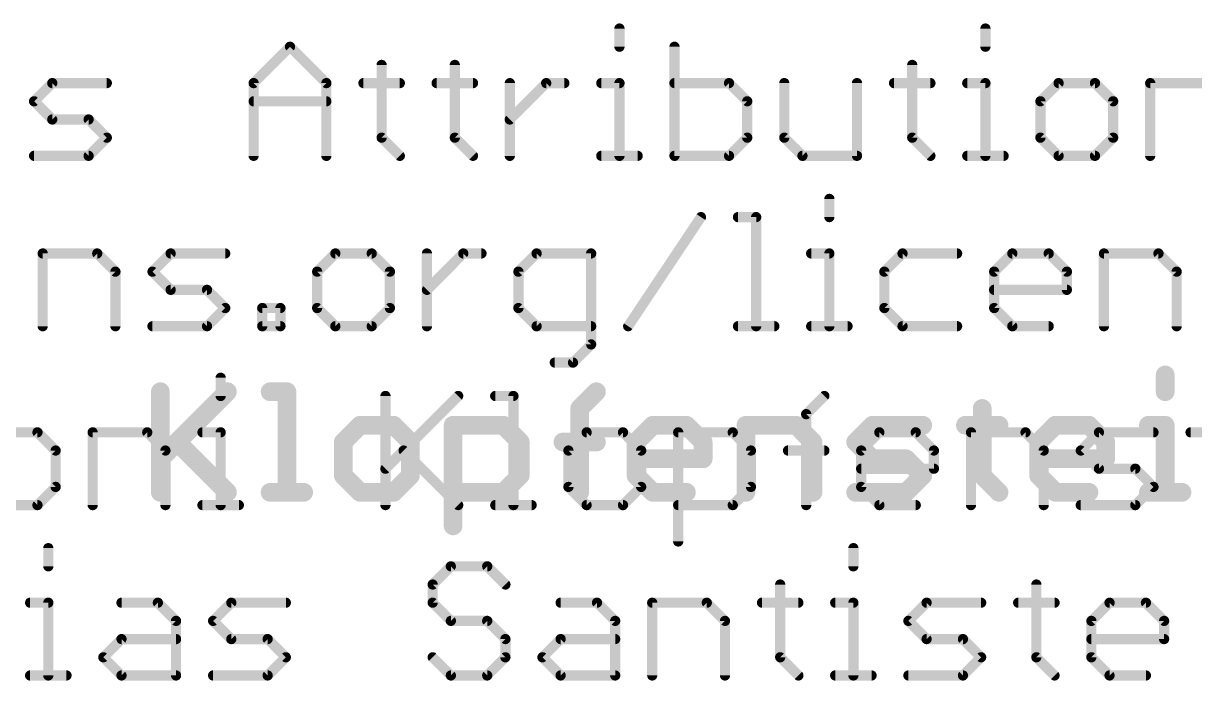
# Model space of a CAD drawing. Extents: x -25 to 82, y -13 to 16.
# Drawn here: x 27.59 to 45.06, y -12.83 to -3.03 of the extents above; entities that cross this region are included whole.
import ezdxf

# ---------------------------------------------------------------- set-up
doc = ezdxf.new("R2010")
doc.units = 0
doc.layers.add('27', color=253, linetype='CONTINUOUS')
doc.layers.add('51', color=53, linetype='CONTINUOUS')

msp = doc.modelspace()

# ---------------------------------------------------------------- linework, layer by layer
at = {"layer": '27', "const_width": 0.1397}
for points in [[(44.6868, -8.2704, 1), (44.5471, -8.2704)], [(29.7024, -8.5204, 1), (29.5627, -8.5204)], [(30.6819, -8.5698, 1), (30.5831, -8.471)], [(31.2697, -8.4506, 1), (31.2697, -8.5903)], [(31.5896, -8.5204, 1), (31.4499, -8.5204)], [(31.5197, -8.5903, 1), (31.5197, -8.4506)], [(36.1848, -8.5698, 1), (36.0861, -8.471)], [(44.5471, -8.5204, 1), (44.6868, -8.5204)], [(35.9553, -8.7704, 1), (35.8156, -8.7704)], [(35.8361, -8.721, 1), (35.9349, -8.8198)], [(41.9582, -8.7704, 1), (41.8185, -8.7704)], [(32.6112, -8.9505, 1), (32.6112, -9.0902)], [(32.6606, -9.0698, 1), (32.5618, -8.971)], [(33.1605, -8.971, 1), (33.0617, -9.0698)], [(33.1111, -9.0902, 1), (33.1111, -8.9505)], [(34.0682, -9.0204, 1), (33.9285, -9.0204)], [(33.9983, -8.9505, 1), (33.9983, -9.0902)], [(34.7977, -8.971, 1), (34.6989, -9.0698)], [(34.7483, -9.0902, 1), (34.7483, -8.9505)], [(36.9769, -8.9505, 1), (36.9769, -9.0902)], [(37.0263, -9.0698, 1), (36.9275, -8.971)], [(37.5263, -8.971, 1), (37.4275, -9.0698)], [(37.4769, -9.0902, 1), (37.4769, -8.9505)], [(38.4339, -9.0204, 1), (38.2942, -9.0204)], [(38.3641, -8.9505, 1), (38.3641, -9.0902)], [(39.1634, -8.971, 1), (39.0646, -9.0698)], [(39.114, -9.0902, 1), (39.114, -8.9505)], [(40.2512, -8.9505, 1), (40.2512, -9.0902)], [(40.3006, -9.0698, 1), (40.2018, -8.971)], [(41.0012, -9.0902, 1), (41.0012, -8.9505)], [(41.6384, -8.9505, 1), (41.6384, -9.0902)], [(42.1384, -9.0902, 1), (42.1384, -8.9505)], [(42.9798, -8.9505, 1), (42.9798, -9.0902)], [(43.0292, -9.0698, 1), (42.9304, -8.971)], [(43.5292, -8.971, 1), (43.4304, -9.0698)], [(43.4798, -9.0902, 1), (43.4798, -8.9505)], [(44.367, -8.9505, 1), (44.367, -9.0902)], [(44.6868, -9.0204, 1), (44.5471, -9.0204)], [(44.617, -9.0902, 1), (44.617, -8.9505)], [(29.932, -9.221, 1), (29.8332, -9.3198)], [(32.431, -9.2704, 1), (32.2913, -9.2704)], [(32.3118, -9.221, 1), (32.4106, -9.3198)], [(33.431, -9.2704, 1), (33.2913, -9.2704)], [(33.3117, -9.3198, 1), (33.4105, -9.221)], [(35.0681, -9.2704, 1), (34.9284, -9.2704)], [(34.9489, -9.3198, 1), (35.0477, -9.221)], [(35.6355, -9.2005, 1), (35.6355, -9.3402)], [(36.1355, -9.3402, 1), (36.1355, -9.2005)], [(36.7968, -9.2704, 1), (36.6571, -9.2704)], [(36.6775, -9.221, 1), (36.7763, -9.3198)], [(37.7967, -9.2704, 1), (37.657, -9.2704)], [(37.6775, -9.3198, 1), (37.7762, -9.221)], [(39.4339, -9.2704, 1), (39.2942, -9.2704)], [(39.3146, -9.3198, 1), (39.4134, -9.221)], [(40.0506, -9.221, 1), (39.9519, -9.3198)], [(39.9519, -9.221, 1), (40.0506, -9.3198)], [(42.7997, -9.2704, 1), (42.66, -9.2704)], [(42.6804, -9.221, 1), (42.7792, -9.3198)], [(43.7996, -9.2704, 1), (43.6599, -9.2704)], [(43.6804, -9.3198, 1), (43.7792, -9.221)], [(29.5832, -9.4709, 1), (29.682, -9.5697)], [(36.7269, -9.4505, 1), (36.7269, -9.5902)], [(37.7269, -9.5902, 1), (37.7269, -9.4505)], [(40.2512, -9.4505, 1), (40.2512, -9.5902)], [(40.2018, -9.5697, 1), (40.3006, -9.4709)], [(40.8006, -9.4709, 1), (40.7018, -9.5697)], [(40.7512, -9.5902, 1), (40.7512, -9.4505)], [(42.7298, -9.4505, 1), (42.7298, -9.5902)], [(43.7298, -9.5902, 1), (43.7298, -9.4505)], [(37.657, -9.5203, 1), (37.7967, -9.5203)], [(43.6599, -9.5203, 1), (43.7996, -9.5203)], [(32.2913, -9.7703, 1), (32.431, -9.7703)], [(32.4106, -9.7209, 1), (32.3118, -9.8197)], [(33.2913, -9.7703, 1), (33.431, -9.7703)], [(33.4105, -9.8197, 1), (33.3117, -9.7209)], [(34.9284, -9.7703, 1), (35.0681, -9.7703)], [(35.0477, -9.8197, 1), (34.9489, -9.7209)], [(36.7763, -9.7209, 1), (36.6775, -9.8197)], [(36.6571, -9.7703, 1), (36.7968, -9.7703)], [(41.0506, -9.8197, 1), (40.9518, -9.7209)], [(40.9518, -9.8197, 1), (41.0506, -9.7209)], [(41.8185, -9.7703, 1), (41.9582, -9.7703)], [(41.9378, -9.7209, 1), (41.839, -9.8197)], [(42.7792, -9.7209, 1), (42.6804, -9.8197)], [(42.66, -9.7703, 1), (42.7997, -9.7703)], [(29.5627, -10.0203, 1), (29.7024, -10.0203)], [(30.5831, -10.0697, 1), (30.6819, -9.9709)], [(31.2697, -9.9505, 1), (31.2697, -10.0902)], [(31.4499, -10.0203, 1), (31.5896, -10.0203)], [(31.7697, -10.0902, 1), (31.7697, -9.9505)], [(32.6112, -9.9505, 1), (32.6112, -10.0902)], [(32.5618, -10.0697, 1), (32.6606, -9.9709)], [(33.0617, -9.9709, 1), (33.1605, -10.0697)], [(33.1111, -10.0902, 1), (33.1111, -9.9505)], [(33.9983, -9.9505, 1), (33.9983, -10.0902)], [(34.6989, -9.9709, 1), (34.7977, -10.0697)], [(34.7483, -10.0902, 1), (34.7483, -9.9505)], [(35.8156, -10.0203, 1), (35.9553, -10.0203)], [(36.9769, -9.9505, 1), (36.9769, -10.0902)], [(36.9275, -10.0697, 1), (37.0263, -9.9709)], [(37.4769, -10.0902, 1), (37.4769, -9.9505)], [(38.2942, -10.0203, 1), (38.4339, -10.0203)], [(39.2942, -10.0203, 1), (39.4339, -10.0203)], [(40.0012, -9.9505, 1), (40.0012, -10.0902)], [(40.7018, -9.9709, 1), (40.8006, -10.0697)], [(40.7512, -10.0902, 1), (40.7512, -9.9505)], [(42.089, -10.0697, 1), (42.1878, -9.9709)], [(42.9798, -9.9505, 1), (42.9798, -10.0902)], [(42.9304, -10.0697, 1), (43.0292, -9.9709)], [(43.4798, -10.0902, 1), (43.4798, -9.9505)], [(44.367, -9.9505, 1), (44.367, -10.0902)], [(44.5471, -10.0203, 1), (44.6868, -10.0203)], [(44.867, -10.0902, 1), (44.867, -9.9505)], [(33.9285, -10.5203, 1), (34.0682, -10.5203)]]:
    msp.add_lwpolyline(points, format="xyb", dxfattribs=at)
at = {"layer": '27', "const_width": 0.2794}
for points in [[(44.617, -8.2704), (44.617, -8.5204)], [(29.6326, -8.5204), (29.6326, -10.0203)], [(29.6326, -9.5203), (30.6325, -8.5204)], [(31.2697, -8.5204), (31.5197, -8.5204)], [(31.5197, -8.5204), (31.5197, -10.0203)], [(35.8855, -8.7704), (36.1355, -8.5204)], [(35.8855, -10.0203), (35.8855, -8.7704)], [(41.8884, -8.7704), (41.8884, -9.7703)], [(32.6112, -9.0204), (32.3612, -9.2704)], [(33.1111, -9.0204), (32.6112, -9.0204)], [(33.3611, -9.2704), (33.1111, -9.0204)], [(33.9983, -10.5203), (33.9983, -9.0204)], [(33.9983, -9.0204), (34.7483, -9.0204)], [(34.7483, -9.0204), (34.9983, -9.2704)], [(36.7269, -9.2704), (36.9769, -9.0204)], [(36.9769, -9.0204), (37.4769, -9.0204)], [(37.4769, -9.0204), (37.7269, -9.2704)], [(38.3641, -10.0203), (38.3641, -9.0204)], [(38.3641, -9.0204), (39.114, -9.0204)], [(39.114, -9.0204), (39.364, -9.2704)], [(40.0012, -9.2704), (40.2512, -9.0204)], [(40.2512, -9.0204), (41.0012, -9.0204)], [(41.6384, -9.0204), (42.1384, -9.0204)], [(42.7298, -9.2704), (42.9798, -9.0204)], [(42.9798, -9.0204), (43.4798, -9.0204)], [(43.4798, -9.0204), (43.7298, -9.2704)], [(44.367, -9.0204), (44.617, -9.0204)], [(44.617, -9.0204), (44.617, -10.0203)], [(29.8826, -9.2704), (30.6325, -10.0203)], [(32.3612, -9.2704), (32.3612, -9.7703)], [(33.3611, -9.7703), (33.3611, -9.2704)], [(34.9983, -9.2704), (34.9983, -9.7703)], [(35.6355, -9.2704), (36.1355, -9.2704)], [(36.7269, -9.7703), (36.7269, -9.2704)], [(37.7269, -9.2704), (37.7269, -9.5203)], [(39.364, -9.2704), (39.364, -10.0203)], [(40.2512, -9.5203), (40.0012, -9.2704)], [(42.7298, -9.7703), (42.7298, -9.2704)], [(43.7298, -9.2704), (43.7298, -9.5203)], [(37.7269, -9.5203), (36.7269, -9.5203)], [(40.7512, -9.5203), (40.2512, -9.5203)], [(41.0012, -9.7703), (40.7512, -9.5203)], [(43.7298, -9.5203), (42.7298, -9.5203)], [(32.3612, -9.7703), (32.6112, -10.0203)], [(33.1111, -10.0203), (33.3611, -9.7703)], [(34.9983, -9.7703), (34.7483, -10.0203)], [(36.9769, -10.0203), (36.7269, -9.7703)], [(40.7512, -10.0203), (41.0012, -9.7703)], [(41.8884, -9.7703), (42.1384, -10.0203)], [(42.9798, -10.0203), (42.7298, -9.7703)], [(31.2697, -10.0203), (31.7697, -10.0203)], [(32.6112, -10.0203), (33.1111, -10.0203)], [(34.7483, -10.0203), (33.9983, -10.0203)], [(37.4769, -10.0203), (36.9769, -10.0203)], [(40.0012, -10.0203), (40.7512, -10.0203)], [(43.4798, -10.0203), (42.9798, -10.0203)], [(44.367, -10.0203), (44.867, -10.0203)]]:
    msp.add_lwpolyline(points, dxfattribs=at)
at = {"layer": '51', "const_width": 0.1524}
for points in [[(36.4791, -3.1056), (36.4791, -3.3768)], [(41.9363, -3.1056), (41.9363, -3.3768)], [(31.0236, -3.9191), (31.566, -3.3768)], [(31.566, -3.3768), (32.1083, -3.9191)], [(37.2994, -3.3768), (37.2994, -5.0038)], [(32.932, -3.648), (32.932, -4.7326)], [(34.0234, -3.648), (34.0234, -4.7326)], [(40.8449, -3.648), (40.8449, -4.7326)], [(27.7493, -4.1903), (28.0205, -3.9191)], [(28.0205, -3.9191), (28.834, -3.9191)], [(31.0236, -5.0038), (31.0236, -3.9191)], [(32.1083, -3.9191), (32.1083, -5.0038)], [(32.6608, -3.9191), (33.2031, -3.9191)], [(33.7522, -3.9191), (34.2946, -3.9191)], [(34.8437, -5.0038), (34.8437, -3.9191)], [(34.8437, -4.4615), (35.386, -3.9191)], [(35.386, -3.9191), (35.6572, -3.9191)], [(36.208, -3.9191), (36.4791, -3.9191)], [(36.4791, -3.9191), (36.4791, -5.0038)], [(38.1129, -3.9191), (37.2994, -3.9191)], [(38.3841, -4.1903), (38.1129, -3.9191)], [(38.9366, -3.9191), (38.9366, -4.7326)], [(40.0212, -5.0038), (40.0212, -3.9191)], [(40.5737, -3.9191), (41.1161, -3.9191)], [(41.6652, -3.9191), (41.9363, -3.9191)], [(41.9363, -3.9191), (41.9363, -5.0038)], [(43.0278, -3.9191), (42.7566, -4.1903)], [(43.5701, -3.9191), (43.0278, -3.9191)], [(43.8413, -4.1903), (43.5701, -3.9191)], [(44.3938, -5.0038), (44.3938, -3.9191)], [(44.3938, -3.9191), (45.2072, -3.9191)], [(28.0205, -4.4615), (27.7493, -4.1903)], [(31.0236, -4.1903), (32.1083, -4.1903)], [(38.3841, -4.7326), (38.3841, -4.1903)], [(42.7566, -4.1903), (42.7566, -4.7326)], [(43.8413, -4.7326), (43.8413, -4.1903)], [(28.5628, -4.4615), (28.0205, -4.4615)], [(28.834, -4.7326), (28.5628, -4.4615)], [(28.5628, -5.0038), (28.834, -4.7326)], [(32.932, -4.7326), (33.2031, -5.0038)], [(34.0234, -4.7326), (34.2946, -5.0038)], [(38.1129, -5.0038), (38.3841, -4.7326)], [(38.9366, -4.7326), (39.2077, -5.0038)], [(40.8449, -4.7326), (41.1161, -5.0038)], [(42.7566, -4.7326), (43.0278, -5.0038)], [(43.5701, -5.0038), (43.8413, -4.7326)], [(27.7493, -5.0038), (28.5628, -5.0038)], [(36.208, -5.0038), (36.7503, -5.0038)], [(37.2994, -5.0038), (38.1129, -5.0038)], [(39.2077, -5.0038), (40.0212, -5.0038)], [(41.6652, -5.0038), (42.2075, -5.0038)], [(43.0278, -5.0038), (43.5701, -5.0038)], [(39.609, -5.6456), (39.609, -5.9168)], [(36.6092, -7.5438), (37.6939, -5.9168)], [(38.2464, -5.9168), (38.5176, -5.9168)], [(38.5176, -5.9168), (38.5176, -7.5438)], [(27.8777, -7.5438), (27.8777, -6.4591)], [(27.8777, -6.4591), (28.6912, -6.4591)], [(28.6912, -6.4591), (28.9624, -6.7303)], [(29.5149, -6.7303), (29.7861, -6.4591)], [(29.7861, -6.4591), (30.5996, -6.4591)], [(32.2418, -6.4591), (31.9706, -6.7303)], [(32.7841, -6.4591), (32.2418, -6.4591)], [(33.0553, -6.7303), (32.7841, -6.4591)], [(33.6078, -7.5438), (33.6078, -6.4591)], [(33.6078, -7.0015), (34.1501, -6.4591)], [(34.1501, -6.4591), (34.4213, -6.4591)], [(35.2432, -6.4591), (34.9721, -6.7303)], [(36.0567, -6.4591), (35.2432, -6.4591)], [(36.0567, -7.815), (36.0567, -6.4591)], [(39.3378, -6.4591), (39.609, -6.4591)], [(39.609, -6.4591), (39.609, -7.5438)], [(40.7004, -6.4591), (40.4293, -6.7303)], [(41.5139, -6.4591), (40.7004, -6.4591)], [(42.0664, -6.7303), (42.3376, -6.4591)], [(42.3376, -6.4591), (42.8799, -6.4591)], [(42.8799, -6.4591), (43.1511, -6.7303)], [(43.7036, -7.5438), (43.7036, -6.4591)], [(43.7036, -6.4591), (44.5171, -6.4591)], [(44.5171, -6.4591), (44.7882, -6.7303)], [(28.9624, -6.7303), (28.9624, -7.5438)], [(29.7861, -7.0015), (29.5149, -6.7303)], [(31.9706, -6.7303), (31.9706, -7.2726)], [(33.0553, -7.2726), (33.0553, -6.7303)], [(34.9721, -6.7303), (34.9721, -7.2726)], [(40.4293, -6.7303), (40.4293, -7.2726)], [(42.0664, -7.2726), (42.0664, -6.7303)], [(43.1511, -6.7303), (43.1511, -7.0015)], [(44.7882, -6.7303), (44.7882, -7.5438)], [(30.3284, -7.0015), (29.7861, -7.0015)], [(30.5996, -7.2726), (30.3284, -7.0015)], [(43.1511, -7.0015), (42.0664, -7.0015)], [(30.3284, -7.5438), (30.5996, -7.2726)], [(31.1521, -7.5438), (31.1521, -7.2726)], [(31.1521, -7.2726), (31.4232, -7.2726)], [(31.4232, -7.2726), (31.4232, -7.5438)], [(31.9706, -7.2726), (32.2418, -7.5438)], [(32.7841, -7.5438), (33.0553, -7.2726)], [(34.9721, -7.2726), (35.2432, -7.5438)], [(40.4293, -7.2726), (40.7004, -7.5438)], [(42.3376, -7.5438), (42.0664, -7.2726)], [(29.5149, -7.5438), (30.3284, -7.5438)], [(31.4232, -7.5438), (31.1521, -7.5438)], [(32.2418, -7.5438), (32.7841, -7.5438)], [(35.2432, -7.5438), (36.0567, -7.5438)], [(38.2464, -7.5438), (38.7887, -7.5438)], [(39.3378, -7.5438), (39.8802, -7.5438)], [(40.7004, -7.5438), (41.5139, -7.5438)], [(42.8799, -7.5438), (42.3376, -7.5438)], [(35.7856, -8.0861), (36.0567, -7.815)], [(35.5144, -8.0861), (35.7856, -8.0861)], [(30.5318, -8.3126), (30.5318, -8.5838)], [(32.9893, -8.5838), (32.9893, -10.2108)], [(32.9893, -9.6685), (34.0739, -8.5838)], [(34.6264, -8.5838), (34.8976, -8.5838)], [(34.8976, -8.5838), (34.8976, -10.2108)], [(39.2633, -8.855), (39.5345, -8.5838)], [(39.2633, -10.2108), (39.2633, -8.855)], [(27.7999, -9.1261), (27.2575, -9.1261)], [(28.071, -9.3973), (27.7999, -9.1261)], [(28.6235, -10.2108), (28.6235, -9.1261)], [(28.6235, -9.1261), (29.437, -9.1261)], [(29.437, -9.1261), (29.7082, -9.3973)], [(30.2607, -9.1261), (30.5318, -9.1261)], [(30.5318, -9.1261), (30.5318, -10.2108)], [(35.989, -9.1261), (35.7179, -9.3973)], [(36.5314, -9.1261), (35.989, -9.1261)], [(36.8025, -9.3973), (36.5314, -9.1261)], [(37.355, -10.7531), (37.355, -9.1261)], [(37.355, -9.1261), (38.1685, -9.1261)], [(38.1685, -9.1261), (38.4397, -9.3973)], [(40.0836, -9.3973), (40.3548, -9.1261)], [(40.3548, -9.1261), (40.8971, -9.1261)], [(40.8971, -9.1261), (41.1683, -9.3973)], [(41.7208, -10.2108), (41.7208, -9.1261)], [(41.7208, -9.1261), (42.5343, -9.1261)], [(42.5343, -9.1261), (42.8054, -9.3973)], [(43.3579, -9.3973), (43.6291, -9.1261)], [(43.6291, -9.1261), (44.4426, -9.1261)], [(44.9951, -9.1261), (45.5374, -9.1261)], [(28.071, -9.9396), (28.071, -9.3973)], [(29.7082, -9.3973), (29.7082, -10.2108)], [(33.2604, -9.3973), (34.0739, -10.2108)], [(35.7179, -9.3973), (35.7179, -9.9396)], [(36.8025, -9.9396), (36.8025, -9.3973)], [(38.4397, -9.3973), (38.4397, -9.9396)], [(38.9922, -9.3973), (39.5345, -9.3973)], [(40.0836, -9.9396), (40.0836, -9.3973)], [(41.1683, -9.3973), (41.1683, -9.6685)], [(42.8054, -9.3973), (42.8054, -10.2108)], [(43.6291, -9.6685), (43.3579, -9.3973)], [(41.1683, -9.6685), (40.0836, -9.6685)], [(44.1714, -9.6685), (43.6291, -9.6685)], [(44.4426, -9.9396), (44.1714, -9.6685)], [(27.7999, -10.2108), (28.071, -9.9396)], [(35.7179, -9.9396), (35.989, -10.2108)], [(36.5314, -10.2108), (36.8025, -9.9396)], [(38.4397, -9.9396), (38.1685, -10.2108)], [(40.3548, -10.2108), (40.0836, -9.9396)], [(44.1714, -10.2108), (44.4426, -9.9396)], [(27.2575, -10.2108), (27.7999, -10.2108)], [(30.2607, -10.2108), (30.803, -10.2108)], [(34.6264, -10.2108), (35.1687, -10.2108)], [(35.989, -10.2108), (36.5314, -10.2108)], [(38.1685, -10.2108), (37.355, -10.2108)], [(40.8971, -10.2108), (40.3548, -10.2108)], [(43.3579, -10.2108), (44.1714, -10.2108)], [(27.9615, -10.8526), (27.9615, -11.1238)], [(39.9673, -10.8526), (39.9673, -11.1238)], [(33.9644, -11.1238), (33.6933, -11.395)], [(34.5068, -11.1238), (33.9644, -11.1238)], [(34.7779, -11.395), (34.5068, -11.1238)], [(33.6933, -11.395), (33.6933, -11.6661)], [(38.8759, -11.395), (38.8759, -12.4796)], [(42.6959, -11.395), (42.6959, -12.4796)], [(27.6904, -11.6661), (27.9615, -11.6661)], [(27.9615, -11.6661), (27.9615, -12.7508)], [(29.053, -11.6661), (29.5953, -11.6661)], [(29.5953, -11.6661), (29.8665, -11.9373)], [(30.419, -11.9373), (30.6901, -11.6661)], [(30.6901, -11.6661), (31.5036, -11.6661)], [(33.6933, -11.6661), (33.9644, -11.9373)], [(35.6016, -11.6661), (36.1439, -11.6661)], [(36.1439, -11.6661), (36.4151, -11.9373)], [(36.9676, -12.7508), (36.9676, -11.6661)], [(36.9676, -11.6661), (37.7811, -11.6661)], [(37.7811, -11.6661), (38.0523, -11.9373)], [(38.6047, -11.6661), (39.1471, -11.6661)], [(39.6962, -11.6661), (39.9673, -11.6661)], [(39.9673, -11.6661), (39.9673, -12.7508)], [(40.7876, -11.9373), (41.0588, -11.6661)], [(41.0588, -11.6661), (41.8723, -11.6661)], [(42.4248, -11.6661), (42.9671, -11.6661)], [(43.5162, -11.9373), (43.7874, -11.6661)], [(43.7874, -11.6661), (44.3297, -11.6661)], [(44.3297, -11.6661), (44.6009, -11.9373)], [(29.8665, -11.9373), (29.8665, -12.7508)], [(30.6901, -12.2085), (30.419, -11.9373)], [(33.9644, -11.9373), (34.5068, -11.9373)], [(34.5068, -11.9373), (34.7779, -12.2085)], [(36.4151, -11.9373), (36.4151, -12.7508)], [(38.0523, -11.9373), (38.0523, -12.7508)], [(41.0588, -12.2085), (40.7876, -11.9373)], [(43.5162, -12.4796), (43.5162, -11.9373)], [(44.6009, -11.9373), (44.6009, -12.2085)], [(28.7818, -12.4796), (29.053, -12.2085)], [(29.053, -12.2085), (29.8665, -12.2085)], [(31.2325, -12.2085), (30.6901, -12.2085)], [(31.5036, -12.4796), (31.2325, -12.2085)], [(34.7779, -12.2085), (34.7779, -12.4796)], [(35.3304, -12.4796), (35.6016, -12.2085)], [(35.6016, -12.2085), (36.4151, -12.2085)], [(41.6011, -12.2085), (41.0588, -12.2085)], [(41.8723, -12.4796), (41.6011, -12.2085)], [(44.6009, -12.2085), (43.5162, -12.2085)], [(29.053, -12.7508), (28.7818, -12.4796)], [(31.2325, -12.7508), (31.5036, -12.4796)], [(33.9644, -12.7508), (33.6933, -12.4796)], [(34.7779, -12.4796), (34.5068, -12.7508)], [(35.6016, -12.7508), (35.3304, -12.4796)], [(38.8759, -12.4796), (39.1471, -12.7508)], [(41.6011, -12.7508), (41.8723, -12.4796)], [(42.6959, -12.4796), (42.9671, -12.7508)], [(43.7874, -12.7508), (43.5162, -12.4796)], [(27.6904, -12.7508), (28.2327, -12.7508)], [(29.8665, -12.7508), (29.053, -12.7508)], [(30.419, -12.7508), (31.2325, -12.7508)], [(34.5068, -12.7508), (33.9644, -12.7508)], [(36.4151, -12.7508), (35.6016, -12.7508)], [(39.6962, -12.7508), (40.2385, -12.7508)], [(40.7876, -12.7508), (41.6011, -12.7508)], [(44.3297, -12.7508), (43.7874, -12.7508)]]:
    msp.add_lwpolyline(points, dxfattribs=at)
at = {"layer": '51', "const_width": 0.0762}
for points in [[(36.5172, -3.1056, 1), (36.441, -3.1056)], [(41.9744, -3.1056, 1), (41.8982, -3.1056)], [(31.5929, -3.3499, 1), (31.539, -3.4038)], [(31.5929, -3.4038, 1), (31.539, -3.3499)], [(37.3375, -3.3768, 1), (37.2613, -3.3768)], [(36.441, -3.3768, 1), (36.5172, -3.3768)], [(41.8982, -3.3768, 1), (41.9744, -3.3768)], [(32.9701, -3.648, 1), (32.8939, -3.648)], [(34.0615, -3.648, 1), (33.9853, -3.648)], [(40.883, -3.648, 1), (40.8068, -3.648)], [(28.0205, -3.881, 1), (28.0205, -3.9572)], [(28.0474, -3.9461, 1), (27.9936, -3.8922)], [(28.834, -3.9572, 1), (28.834, -3.881)], [(31.0617, -3.9191, 1), (30.9855, -3.9191)], [(30.9967, -3.8922, 1), (31.0506, -3.9461)], [(32.1464, -3.9191, 1), (32.0702, -3.9191)], [(32.0814, -3.9461, 1), (32.1352, -3.8922)], [(32.6608, -3.881, 1), (32.6608, -3.9572)], [(33.2031, -3.9572, 1), (33.2031, -3.881)], [(33.7522, -3.881, 1), (33.7522, -3.9572)], [(34.2946, -3.9572, 1), (34.2946, -3.881)], [(34.8818, -3.9191, 1), (34.8056, -3.9191)], [(35.386, -3.881, 1), (35.386, -3.9572)], [(35.4129, -3.9461, 1), (35.3591, -3.8922)], [(35.6572, -3.9572, 1), (35.6572, -3.881)], [(36.208, -3.881, 1), (36.208, -3.9572)], [(36.5172, -3.9191, 1), (36.441, -3.9191)], [(36.4791, -3.9572, 1), (36.4791, -3.881)], [(37.2994, -3.881, 1), (37.2994, -3.9572)], [(38.1398, -3.8922, 1), (38.086, -3.9461)], [(38.1129, -3.9572, 1), (38.1129, -3.881)], [(38.9747, -3.9191, 1), (38.8985, -3.9191)], [(40.0593, -3.9191, 1), (39.9831, -3.9191)], [(40.5737, -3.881, 1), (40.5737, -3.9572)], [(41.1161, -3.9572, 1), (41.1161, -3.881)], [(41.6652, -3.881, 1), (41.6652, -3.9572)], [(41.9744, -3.9191, 1), (41.8982, -3.9191)], [(41.9363, -3.9572, 1), (41.9363, -3.881)], [(43.0278, -3.881, 1), (43.0278, -3.9572)], [(43.0547, -3.9461, 1), (43.0008, -3.8922)], [(43.597, -3.8922, 1), (43.5431, -3.9461)], [(43.5701, -3.9572, 1), (43.5701, -3.881)], [(44.4319, -3.9191, 1), (44.3557, -3.9191)], [(44.3938, -3.881, 1), (44.3938, -3.9572)], [(27.7763, -4.1634, 1), (27.7224, -4.2172)], [(27.7224, -4.1634, 1), (27.7763, -4.2172)], [(31.0236, -4.1522, 1), (31.0236, -4.2284)], [(32.1083, -4.2284, 1), (32.1083, -4.1522)], [(38.4222, -4.1903, 1), (38.346, -4.1903)], [(38.3571, -4.2172, 1), (38.411, -4.1634)], [(42.7947, -4.1903, 1), (42.7185, -4.1903)], [(42.7297, -4.1634, 1), (42.7835, -4.2172)], [(43.8794, -4.1903, 1), (43.8032, -4.1903)], [(43.8143, -4.2172, 1), (43.8682, -4.1634)], [(28.0205, -4.4234, 1), (28.0205, -4.4996)], [(27.9936, -4.4884, 1), (28.0474, -4.4345)], [(28.5898, -4.4345, 1), (28.5359, -4.4884)], [(28.5628, -4.4996, 1), (28.5628, -4.4234)], [(34.8167, -4.4345, 1), (34.8706, -4.4884)], [(28.807, -4.7596, 1), (28.8609, -4.7057)], [(28.8609, -4.7596, 1), (28.8071, -4.7057)], [(32.9589, -4.7057, 1), (32.905, -4.7596)], [(32.8939, -4.7326, 1), (32.9701, -4.7326)], [(34.0503, -4.7057, 1), (33.9965, -4.7596)], [(33.9853, -4.7326, 1), (34.0615, -4.7326)], [(38.346, -4.7326, 1), (38.4222, -4.7326)], [(38.411, -4.7596, 1), (38.3571, -4.7057)], [(38.9635, -4.7057, 1), (38.9096, -4.7596)], [(38.8985, -4.7326, 1), (38.9747, -4.7326)], [(40.8718, -4.7057, 1), (40.8179, -4.7596)], [(40.8068, -4.7326, 1), (40.883, -4.7326)], [(42.7835, -4.7057, 1), (42.7297, -4.7596)], [(42.7185, -4.7326, 1), (42.7947, -4.7326)], [(43.8032, -4.7326, 1), (43.8794, -4.7326)], [(43.8682, -4.7596, 1), (43.8143, -4.7057)], [(27.7493, -4.9657, 1), (27.7493, -5.0419)], [(28.5359, -4.9769, 1), (28.5898, -5.0307)], [(28.5628, -5.0419, 1), (28.5628, -4.9657)], [(30.9855, -5.0038, 1), (31.0617, -5.0038)], [(32.0702, -5.0038, 1), (32.1464, -5.0038)], [(33.1762, -5.0307, 1), (33.2301, -4.9769)], [(34.2676, -5.0307, 1), (34.3215, -4.9769)], [(34.8056, -5.0038, 1), (34.8818, -5.0038)], [(36.208, -4.9657, 1), (36.208, -5.0419)], [(36.441, -5.0038, 1), (36.5172, -5.0038)], [(36.7503, -5.0419, 1), (36.7503, -4.9657)], [(37.2994, -4.9657, 1), (37.2994, -5.0419)], [(37.2613, -5.0038, 1), (37.3375, -5.0038)], [(38.086, -4.9769, 1), (38.1398, -5.0307)], [(38.1129, -5.0419, 1), (38.1129, -4.9657)], [(39.2077, -4.9657, 1), (39.2077, -5.0419)], [(39.1808, -5.0307, 1), (39.2347, -4.9769)], [(39.9831, -5.0038, 1), (40.0593, -5.0038)], [(40.0212, -5.0419, 1), (40.0212, -4.9657)], [(41.0891, -5.0307, 1), (41.143, -4.9769)], [(41.6652, -4.9657, 1), (41.6652, -5.0419)], [(41.8982, -5.0038, 1), (41.9744, -5.0038)], [(42.2075, -5.0419, 1), (42.2075, -4.9657)], [(43.0278, -4.9657, 1), (43.0278, -5.0419)], [(43.0008, -5.0307, 1), (43.0547, -4.9769)], [(43.5432, -4.9769, 1), (43.597, -5.0307)], [(43.5701, -5.0419, 1), (43.5701, -4.9657)], [(44.3557, -5.0038, 1), (44.4319, -5.0038)], [(39.6471, -5.6456, 1), (39.5709, -5.6456)], [(37.7256, -5.9379, 1), (37.6622, -5.8957)], [(38.2464, -5.8787, 1), (38.2464, -5.9549)], [(38.5557, -5.9168, 1), (38.4795, -5.9168)], [(38.5176, -5.9549, 1), (38.5176, -5.8787)], [(39.5709, -5.9168, 1), (39.6471, -5.9168)], [(27.9158, -6.4591, 1), (27.8396, -6.4591)], [(27.8777, -6.421, 1), (27.8777, -6.4972)], [(28.7182, -6.4322, 1), (28.6643, -6.4861)], [(28.6912, -6.4972, 1), (28.6912, -6.421)], [(29.7861, -6.421, 1), (29.7861, -6.4972)], [(29.813, -6.4861, 1), (29.7591, -6.4322)], [(30.5996, -6.4972, 1), (30.5996, -6.421)], [(32.2418, -6.421, 1), (32.2418, -6.4972)], [(32.2687, -6.4861, 1), (32.2148, -6.4322)], [(32.8111, -6.4322, 1), (32.7572, -6.4861)], [(32.7841, -6.4972, 1), (32.7841, -6.421)], [(33.6459, -6.4591, 1), (33.5697, -6.4591)], [(34.1501, -6.421, 1), (34.1501, -6.4972)], [(34.1771, -6.4861, 1), (34.1232, -6.4322)], [(34.4213, -6.4972, 1), (34.4213, -6.421)], [(35.2432, -6.421, 1), (35.2432, -6.4972)], [(35.2702, -6.4861, 1), (35.2163, -6.4322)], [(36.0948, -6.4591, 1), (36.0186, -6.4591)], [(36.0567, -6.4972, 1), (36.0567, -6.421)], [(39.3378, -6.421, 1), (39.3378, -6.4972)], [(39.6471, -6.4591, 1), (39.5709, -6.4591)], [(39.609, -6.4972, 1), (39.609, -6.421)], [(40.7004, -6.421, 1), (40.7004, -6.4972)], [(40.7274, -6.4861, 1), (40.6735, -6.4322)], [(41.5139, -6.4972, 1), (41.5139, -6.421)], [(42.3376, -6.421, 1), (42.3376, -6.4972)], [(42.3645, -6.4861, 1), (42.3106, -6.4322)], [(42.9069, -6.4322, 1), (42.853, -6.4861)], [(42.8799, -6.4972, 1), (42.8799, -6.421)], [(43.7417, -6.4591, 1), (43.6655, -6.4591)], [(43.7036, -6.421, 1), (43.7036, -6.4972)], [(44.544, -6.4322, 1), (44.4901, -6.4861)], [(44.5171, -6.4972, 1), (44.5171, -6.421)], [(29.0005, -6.7303, 1), (28.9243, -6.7303)], [(28.9355, -6.7572, 1), (28.9893, -6.7034)], [(29.5418, -6.7034, 1), (29.488, -6.7572)], [(29.488, -6.7034, 1), (29.5418, -6.7572)], [(32.0087, -6.7303, 1), (31.9325, -6.7303)], [(31.9437, -6.7034, 1), (31.9976, -6.7572)], [(33.0934, -6.7303, 1), (33.0172, -6.7303)], [(33.0283, -6.7572, 1), (33.0822, -6.7034)], [(35.0102, -6.7303, 1), (34.934, -6.7303)], [(34.9451, -6.7034, 1), (34.999, -6.7572)], [(40.4674, -6.7303, 1), (40.3912, -6.7303)], [(40.4023, -6.7034, 1), (40.4562, -6.7572)], [(42.1045, -6.7303, 1), (42.0283, -6.7303)], [(42.0395, -6.7034, 1), (42.0934, -6.7572)], [(43.1892, -6.7303, 1), (43.113, -6.7303)], [(43.1241, -6.7572, 1), (43.178, -6.7034)], [(44.8263, -6.7303, 1), (44.7501, -6.7303)], [(44.7613, -6.7572, 1), (44.8152, -6.7034)], [(29.7861, -6.9634, 1), (29.7861, -7.0396)], [(29.7591, -7.0284, 1), (29.813, -6.9745)], [(30.3553, -6.9745, 1), (30.3014, -7.0284)], [(30.3284, -7.0396, 1), (30.3284, -6.9634)], [(33.5808, -6.9745, 1), (33.6347, -7.0284)], [(42.0664, -6.9634, 1), (42.0664, -7.0396)], [(43.113, -7.0015, 1), (43.1892, -7.0015)], [(43.1511, -7.0396, 1), (43.1511, -6.9634)], [(30.6265, -7.2996, 1), (30.5726, -7.2457)], [(30.5726, -7.2996, 1), (30.6265, -7.2457)], [(31.1902, -7.2726, 1), (31.114, -7.2726)], [(31.1521, -7.2345, 1), (31.1521, -7.3107)], [(31.4613, -7.2726, 1), (31.3851, -7.2726)], [(31.4232, -7.3107, 1), (31.4232, -7.2345)], [(31.9976, -7.2457, 1), (31.9437, -7.2996)], [(31.9325, -7.2726, 1), (32.0087, -7.2726)], [(33.0172, -7.2726, 1), (33.0934, -7.2726)], [(33.0822, -7.2996, 1), (33.0283, -7.2457)], [(34.999, -7.2457, 1), (34.9451, -7.2996)], [(34.934, -7.2726, 1), (35.0102, -7.2726)], [(40.4562, -7.2457, 1), (40.4023, -7.2996)], [(40.3912, -7.2726, 1), (40.4674, -7.2726)], [(42.0934, -7.2457, 1), (42.0395, -7.2996)], [(42.0283, -7.2726, 1), (42.1045, -7.2726)], [(27.8396, -7.5438, 1), (27.9158, -7.5438)], [(28.9243, -7.5438, 1), (29.0005, -7.5438)], [(29.5149, -7.5057, 1), (29.5149, -7.5819)], [(30.3014, -7.5169, 1), (30.3553, -7.5707)], [(30.3284, -7.5819, 1), (30.3284, -7.5057)], [(31.1521, -7.5057, 1), (31.1521, -7.5819)], [(31.114, -7.5438, 1), (31.1902, -7.5438)], [(31.3851, -7.5438, 1), (31.4613, -7.5438)], [(31.4232, -7.5819, 1), (31.4232, -7.5057)], [(32.2418, -7.5057, 1), (32.2418, -7.5819)], [(32.2148, -7.5707, 1), (32.2687, -7.5169)], [(32.7572, -7.5169, 1), (32.8111, -7.5707)], [(32.7841, -7.5819, 1), (32.7841, -7.5057)], [(33.5697, -7.5438, 1), (33.6459, -7.5438)], [(35.2432, -7.5057, 1), (35.2432, -7.5819)], [(35.2163, -7.5707, 1), (35.2702, -7.5169)], [(36.0567, -7.5819, 1), (36.0567, -7.5057)], [(36.5775, -7.5227, 1), (36.6409, -7.5649)], [(38.2464, -7.5057, 1), (38.2464, -7.5819)], [(38.4795, -7.5438, 1), (38.5557, -7.5438)], [(38.7887, -7.5819, 1), (38.7887, -7.5057)], [(39.3378, -7.5057, 1), (39.3378, -7.5819)], [(39.5709, -7.5438, 1), (39.6471, -7.5438)], [(39.8802, -7.5819, 1), (39.8802, -7.5057)], [(40.7004, -7.5057, 1), (40.7004, -7.5819)], [(40.6735, -7.5707, 1), (40.7274, -7.5169)], [(41.5139, -7.5819, 1), (41.5139, -7.5057)], [(42.3376, -7.5057, 1), (42.3376, -7.5819)], [(42.3106, -7.5707, 1), (42.3645, -7.5169)], [(42.8799, -7.5819, 1), (42.8799, -7.5057)], [(43.6655, -7.5438, 1), (43.7417, -7.5438)], [(44.7501, -7.5438, 1), (44.8263, -7.5438)], [(36.0186, -7.815, 1), (36.0948, -7.815)], [(36.0837, -7.8419, 1), (36.0298, -7.788)], [(35.5144, -8.048, 1), (35.5144, -8.1242)], [(35.7586, -8.0592, 1), (35.8125, -8.1131)], [(35.7856, -8.1242, 1), (35.7856, -8.048)], [(30.5699, -8.3126, 1), (30.4937, -8.3126)], [(30.4937, -8.5838, 1), (30.5699, -8.5838)], [(33.0274, -8.5838, 1), (32.9512, -8.5838)], [(34.1009, -8.6108, 1), (34.047, -8.5569)], [(34.6264, -8.5457, 1), (34.6264, -8.6219)], [(34.9357, -8.5838, 1), (34.8595, -8.5838)], [(34.8976, -8.6219, 1), (34.8976, -8.5457)], [(39.5614, -8.6108, 1), (39.5076, -8.5569)], [(39.3014, -8.855, 1), (39.2252, -8.855)], [(39.2364, -8.828, 1), (39.2903, -8.8819)], [(27.8268, -9.0992, 1), (27.7729, -9.1531)], [(27.7999, -9.1642, 1), (27.7999, -9.088)], [(28.6616, -9.1261, 1), (28.5854, -9.1261)], [(28.6235, -9.088, 1), (28.6235, -9.1642)], [(29.4639, -9.0992, 1), (29.4101, -9.1531)], [(29.437, -9.1642, 1), (29.437, -9.088)], [(30.2607, -9.088, 1), (30.2607, -9.1642)], [(30.5699, -9.1261, 1), (30.4937, -9.1261)], [(30.5318, -9.1642, 1), (30.5318, -9.088)], [(35.989, -9.088, 1), (35.989, -9.1642)], [(36.016, -9.1531, 1), (35.9621, -9.0992)], [(36.5583, -9.0992, 1), (36.5044, -9.1531)], [(36.5314, -9.1642, 1), (36.5314, -9.088)], [(37.3931, -9.1261, 1), (37.3169, -9.1261)], [(37.355, -9.088, 1), (37.355, -9.1642)], [(38.1954, -9.0992, 1), (38.1416, -9.1531)], [(38.1685, -9.1642, 1), (38.1685, -9.088)], [(40.3548, -9.088, 1), (40.3548, -9.1642)], [(40.3817, -9.1531, 1), (40.3278, -9.0992)], [(40.924, -9.0992, 1), (40.8702, -9.1531)], [(40.8971, -9.1642, 1), (40.8971, -9.088)], [(41.7589, -9.1261, 1), (41.6827, -9.1261)], [(41.7208, -9.088, 1), (41.7208, -9.1642)], [(42.5612, -9.0992, 1), (42.5073, -9.1531)], [(42.5343, -9.1642, 1), (42.5343, -9.088)], [(43.6291, -9.088, 1), (43.6291, -9.1642)], [(43.656, -9.1531, 1), (43.6021, -9.0992)], [(44.4426, -9.1642, 1), (44.4426, -9.088)], [(44.9951, -9.088, 1), (44.9951, -9.1642)], [(28.1091, -9.3973, 1), (28.0329, -9.3973)], [(28.0441, -9.4242, 1), (28.098, -9.3704)], [(29.7463, -9.3973, 1), (29.6701, -9.3973)], [(29.6812, -9.4242, 1), (29.7351, -9.3704)], [(33.2874, -9.3704, 1), (33.2335, -9.4242)], [(35.756, -9.3973, 1), (35.6798, -9.3973)], [(35.6909, -9.3704, 1), (35.7448, -9.4242)], [(36.8406, -9.3973, 1), (36.7644, -9.3973)], [(36.7756, -9.4242, 1), (36.8295, -9.3704)], [(38.4778, -9.3973, 1), (38.4016, -9.3973)], [(38.4127, -9.4242, 1), (38.4666, -9.3704)], [(38.9922, -9.3592, 1), (38.9922, -9.4354)], [(39.5345, -9.4354, 1), (39.5345, -9.3592)], [(40.1217, -9.3973, 1), (40.0455, -9.3973)], [(40.0567, -9.3704, 1), (40.1105, -9.4242)], [(41.2064, -9.3973, 1), (41.1302, -9.3973)], [(41.1413, -9.4242, 1), (41.1952, -9.3704)], [(42.8435, -9.3973, 1), (42.7673, -9.3973)], [(42.7785, -9.4242, 1), (42.8324, -9.3704)], [(43.3849, -9.3704, 1), (43.331, -9.4242)], [(43.331, -9.3704, 1), (43.3849, -9.4242)], [(32.9623, -9.6415, 1), (33.0162, -9.6954)], [(40.0836, -9.6304, 1), (40.0836, -9.7066)], [(41.1683, -9.7066, 1), (41.1683, -9.6304)], [(43.6291, -9.6304, 1), (43.6291, -9.7066)], [(43.6021, -9.6954, 1), (43.656, -9.6415)], [(44.1984, -9.6415, 1), (44.1445, -9.6954)], [(44.1714, -9.7066, 1), (44.1714, -9.6304)], [(41.1302, -9.6685, 1), (41.2064, -9.6685)], [(28.0329, -9.9396, 1), (28.1091, -9.9396)], [(28.098, -9.9666, 1), (28.0441, -9.9127)], [(35.7448, -9.9127, 1), (35.6909, -9.9666)], [(35.6798, -9.9396, 1), (35.756, -9.9396)], [(36.7644, -9.9396, 1), (36.8406, -9.9396)], [(36.8295, -9.9666, 1), (36.7756, -9.9127)], [(38.4016, -9.9396, 1), (38.4778, -9.9396)], [(38.4666, -9.9666, 1), (38.4127, -9.9127)], [(40.1105, -9.9127, 1), (40.0567, -9.9666)], [(40.0455, -9.9396, 1), (40.1217, -9.9396)], [(44.4695, -9.9666, 1), (44.4156, -9.9127)], [(44.4156, -9.9666, 1), (44.4695, -9.9127)], [(27.7729, -10.1839, 1), (27.8268, -10.2377)], [(27.7999, -10.2489, 1), (27.7999, -10.1727)], [(28.5854, -10.2108, 1), (28.6616, -10.2108)], [(29.6701, -10.2108, 1), (29.7463, -10.2108)], [(30.2607, -10.1727, 1), (30.2607, -10.2489)], [(30.4937, -10.2108, 1), (30.5699, -10.2108)], [(30.803, -10.2489, 1), (30.803, -10.1727)], [(32.9512, -10.2108, 1), (33.0274, -10.2108)], [(34.047, -10.2377, 1), (34.1009, -10.1839)], [(34.6264, -10.1727, 1), (34.6264, -10.2489)], [(34.8595, -10.2108, 1), (34.9357, -10.2108)], [(35.1687, -10.2489, 1), (35.1687, -10.1727)], [(35.989, -10.1727, 1), (35.989, -10.2489)], [(35.9621, -10.2377, 1), (36.016, -10.1839)], [(36.5044, -10.1839, 1), (36.5583, -10.2377)], [(36.5314, -10.2489, 1), (36.5314, -10.1727)], [(37.355, -10.1727, 1), (37.355, -10.2489)], [(38.1416, -10.1839, 1), (38.1954, -10.2377)], [(38.1685, -10.2489, 1), (38.1685, -10.1727)], [(39.2252, -10.2108, 1), (39.3014, -10.2108)], [(40.3548, -10.1727, 1), (40.3548, -10.2489)], [(40.3278, -10.2377, 1), (40.3817, -10.1839)], [(40.8971, -10.2489, 1), (40.8971, -10.1727)], [(41.6827, -10.2108, 1), (41.7589, -10.2108)], [(42.7673, -10.2108, 1), (42.8435, -10.2108)], [(43.3579, -10.1727, 1), (43.3579, -10.2489)], [(44.1445, -10.1839, 1), (44.1984, -10.2377)], [(44.1714, -10.2489, 1), (44.1714, -10.1727)], [(27.9996, -10.8526, 1), (27.9234, -10.8526)], [(37.3169, -10.7531, 1), (37.3931, -10.7531)], [(40.0054, -10.8526, 1), (39.9292, -10.8526)], [(27.9234, -11.1238, 1), (27.9996, -11.1238)], [(33.9644, -11.0857, 1), (33.9644, -11.1619)], [(33.9914, -11.1508, 1), (33.9375, -11.0969)], [(34.5337, -11.0969, 1), (34.4798, -11.1508)], [(34.5068, -11.1619, 1), (34.5068, -11.0857)], [(39.9292, -11.1238, 1), (40.0054, -11.1238)], [(33.6663, -11.368, 1), (33.7202, -11.4219)], [(33.7314, -11.395, 1), (33.6552, -11.395)], [(34.751, -11.4219, 1), (34.8049, -11.368)], [(38.914, -11.395, 1), (38.8378, -11.395)], [(42.734, -11.395, 1), (42.6578, -11.395)], [(27.6904, -11.628, 1), (27.6904, -11.7042)], [(27.9996, -11.6661, 1), (27.9234, -11.6661)], [(27.9615, -11.7042, 1), (27.9615, -11.628)], [(29.053, -11.628, 1), (29.053, -11.7042)], [(29.6222, -11.6392, 1), (29.5684, -11.6931)], [(29.5953, -11.7042, 1), (29.5953, -11.628)], [(30.6901, -11.628, 1), (30.6901, -11.7042)], [(30.7171, -11.6931, 1), (30.6632, -11.6392)], [(31.5036, -11.7042, 1), (31.5036, -11.628)], [(33.7202, -11.6392, 1), (33.6663, -11.6931)], [(33.6552, -11.6661, 1), (33.7314, -11.6661)], [(35.6016, -11.628, 1), (35.6016, -11.7042)], [(36.1709, -11.6392, 1), (36.117, -11.6931)], [(36.1439, -11.7042, 1), (36.1439, -11.628)], [(37.0057, -11.6661, 1), (36.9295, -11.6661)], [(36.9676, -11.628, 1), (36.9676, -11.7042)], [(37.808, -11.6392, 1), (37.7541, -11.6931)], [(37.7811, -11.7042, 1), (37.7811, -11.628)], [(38.6047, -11.628, 1), (38.6047, -11.7042)], [(39.1471, -11.7042, 1), (39.1471, -11.628)], [(39.6962, -11.628, 1), (39.6962, -11.7042)], [(40.0054, -11.6661, 1), (39.9292, -11.6661)], [(39.9673, -11.7042, 1), (39.9673, -11.628)], [(41.0588, -11.628, 1), (41.0588, -11.7042)], [(41.0857, -11.6931, 1), (41.0318, -11.6392)], [(41.8723, -11.7042, 1), (41.8723, -11.628)], [(42.4248, -11.628, 1), (42.4248, -11.7042)], [(42.9671, -11.7042, 1), (42.9671, -11.628)], [(43.7874, -11.628, 1), (43.7874, -11.7042)], [(43.8143, -11.6931, 1), (43.7604, -11.6392)], [(44.3567, -11.6392, 1), (44.3028, -11.6931)], [(44.3297, -11.7042, 1), (44.3297, -11.628)], [(29.9046, -11.9373, 1), (29.8284, -11.9373)], [(29.8395, -11.9642, 1), (29.8934, -11.9104)], [(30.4459, -11.9104, 1), (30.392, -11.9642)], [(30.392, -11.9104, 1), (30.4459, -11.9642)], [(33.9644, -11.8992, 1), (33.9644, -11.9754)], [(33.9375, -11.9642, 1), (33.9914, -11.9104)], [(34.5337, -11.9104, 1), (34.4798, -11.9642)], [(34.5068, -11.9754, 1), (34.5068, -11.8992)], [(36.4532, -11.9373, 1), (36.377, -11.9373)], [(36.3882, -11.9642, 1), (36.442, -11.9104)], [(38.0904, -11.9373, 1), (38.0142, -11.9373)], [(38.0253, -11.9642, 1), (38.0792, -11.9104)], [(40.8146, -11.9104, 1), (40.7607, -11.9642)], [(40.7607, -11.9104, 1), (40.8146, -11.9642)], [(43.5543, -11.9373, 1), (43.4781, -11.9373)], [(43.4893, -11.9104, 1), (43.5432, -11.9642)], [(44.639, -11.9373, 1), (44.5628, -11.9373)], [(44.5739, -11.9642, 1), (44.6278, -11.9104)], [(29.053, -12.1704, 1), (29.053, -12.2466)], [(29.0799, -12.2354, 1), (29.026, -12.1815)], [(29.8665, -12.2466, 1), (29.8665, -12.1704)], [(30.6901, -12.1704, 1), (30.6901, -12.2466)], [(30.6632, -12.2354, 1), (30.7171, -12.1815)], [(31.2594, -12.1815, 1), (31.2055, -12.2354)], [(31.2325, -12.2466, 1), (31.2325, -12.1704)], [(34.816, -12.2085, 1), (34.7398, -12.2085)], [(34.751, -12.2354, 1), (34.8049, -12.1815)], [(35.6016, -12.1704, 1), (35.6016, -12.2466)], [(35.6285, -12.2354, 1), (35.5747, -12.1815)], [(36.4151, -12.2466, 1), (36.4151, -12.1704)], [(41.0588, -12.1704, 1), (41.0588, -12.2466)], [(41.0318, -12.2354, 1), (41.0857, -12.1815)], [(41.6281, -12.1815, 1), (41.5742, -12.2354)], [(41.6011, -12.2466, 1), (41.6011, -12.1704)], [(43.5162, -12.1704, 1), (43.5162, -12.2466)], [(44.5628, -12.2085, 1), (44.639, -12.2085)], [(44.6009, -12.2466, 1), (44.6009, -12.1704)], [(28.8088, -12.4527, 1), (28.7549, -12.5066)], [(28.7549, -12.4527, 1), (28.8088, -12.5066)], [(31.5306, -12.5066, 1), (31.4767, -12.4527)], [(31.4767, -12.5066, 1), (31.5306, -12.4527)], [(33.7202, -12.4527, 1), (33.6663, -12.5066)], [(34.7398, -12.4796, 1), (34.816, -12.4796)], [(34.8049, -12.5066, 1), (34.751, -12.4527)], [(35.3574, -12.4527, 1), (35.3035, -12.5066)], [(35.3035, -12.4527, 1), (35.3574, -12.5066)], [(38.9028, -12.4527, 1), (38.849, -12.5066)], [(38.8378, -12.4796, 1), (38.914, -12.4796)], [(41.8992, -12.5066, 1), (41.8453, -12.4527)], [(41.8453, -12.5066, 1), (41.8992, -12.4527)], [(42.7229, -12.4527, 1), (42.669, -12.5066)], [(42.6578, -12.4796, 1), (42.734, -12.4796)], [(43.5432, -12.4527, 1), (43.4893, -12.5066)], [(43.4781, -12.4796, 1), (43.5543, -12.4796)], [(27.6904, -12.7127, 1), (27.6904, -12.7889)], [(27.9234, -12.7508, 1), (27.9996, -12.7508)], [(28.2327, -12.7889, 1), (28.2327, -12.7127)], [(29.053, -12.7127, 1), (29.053, -12.7889)], [(29.026, -12.7777, 1), (29.0799, -12.7239)], [(29.8284, -12.7508, 1), (29.9046, -12.7508)], [(29.8665, -12.7889, 1), (29.8665, -12.7127)], [(30.419, -12.7127, 1), (30.419, -12.7889)], [(31.2055, -12.7239, 1), (31.2594, -12.7777)], [(31.2325, -12.7889, 1), (31.2325, -12.7127)], [(33.9644, -12.7127, 1), (33.9644, -12.7889)], [(33.9375, -12.7777, 1), (33.9914, -12.7239)], [(34.4798, -12.7239, 1), (34.5337, -12.7777)], [(34.5068, -12.7889, 1), (34.5068, -12.7127)], [(35.6016, -12.7127, 1), (35.6016, -12.7889)], [(35.5747, -12.7777, 1), (35.6285, -12.7239)], [(36.377, -12.7508, 1), (36.4532, -12.7508)], [(36.4151, -12.7889, 1), (36.4151, -12.7127)], [(36.9295, -12.7508, 1), (37.0057, -12.7508)], [(38.0142, -12.7508, 1), (38.0904, -12.7508)], [(39.1201, -12.7777, 1), (39.174, -12.7239)], [(39.6962, -12.7127, 1), (39.6962, -12.7889)], [(39.9292, -12.7508, 1), (40.0054, -12.7508)], [(40.2385, -12.7889, 1), (40.2385, -12.7127)], [(40.7876, -12.7127, 1), (40.7876, -12.7889)], [(41.5742, -12.7239, 1), (41.6281, -12.7777)], [(41.6011, -12.7889, 1), (41.6011, -12.7127)], [(42.9402, -12.7777, 1), (42.994, -12.7239)], [(43.7874, -12.7127, 1), (43.7874, -12.7889)], [(43.7604, -12.7777, 1), (43.8143, -12.7239)], [(44.3297, -12.7889, 1), (44.3297, -12.7127)]]:
    msp.add_lwpolyline(points, format="xyb", dxfattribs=at)

doc.saveas('drawing.dxf')
